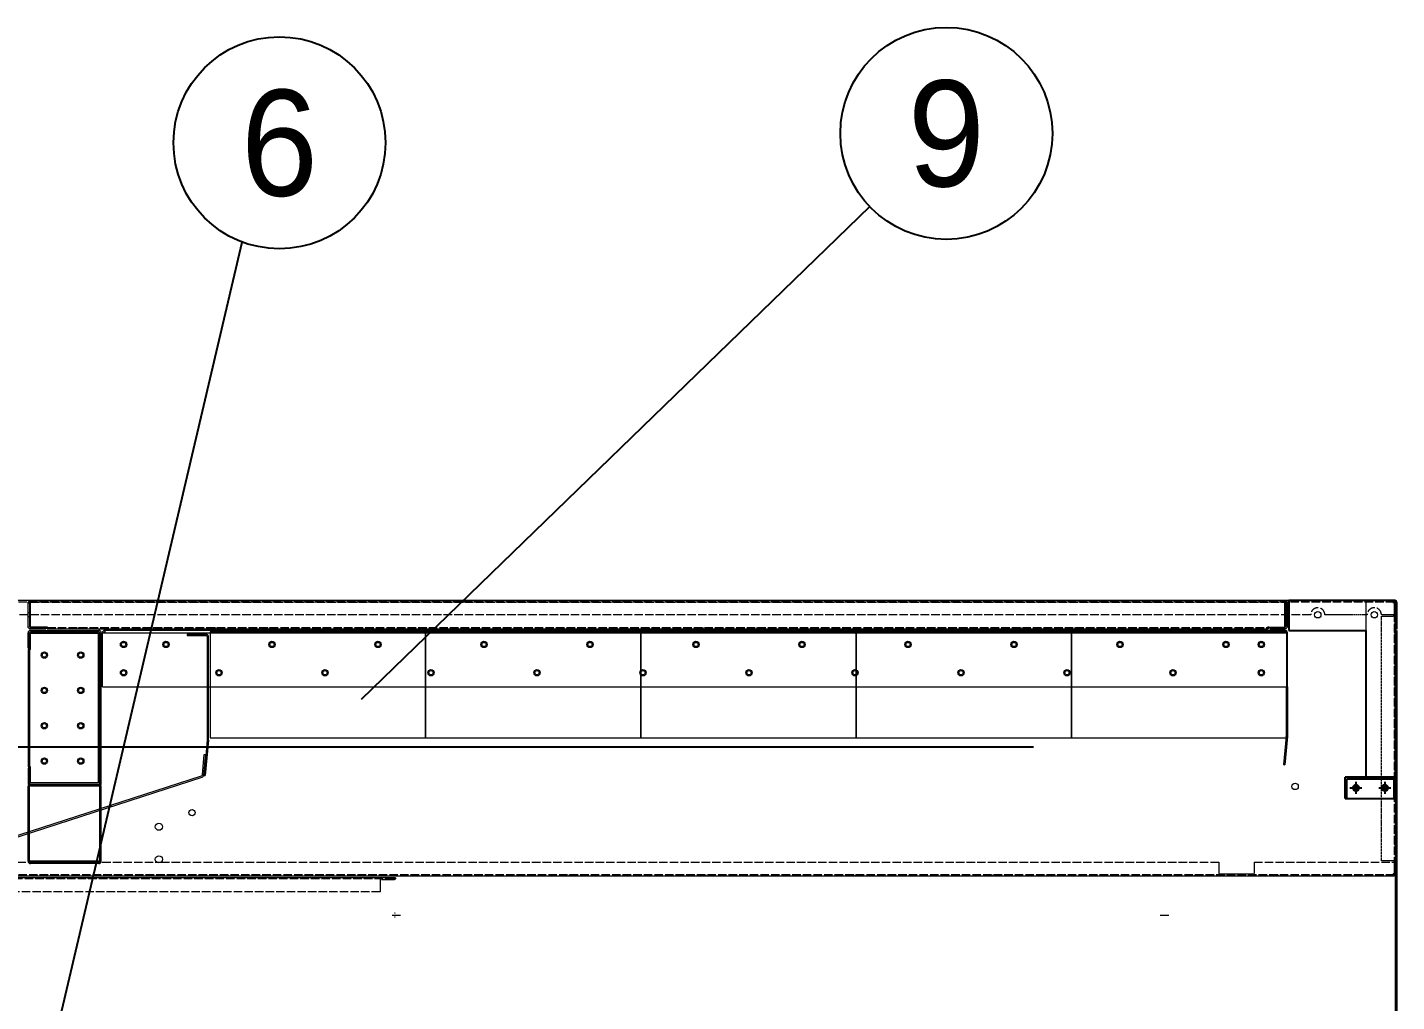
# Model space of a CAD drawing. Header units: millimetres. Extents: x 5532 to 37795, y 3716 to 26531.
# Drawn here: x 20441 to 22379, y 14711 to 16090 of the extents above; entities that cross this region are included whole.
import ezdxf
from ezdxf.enums import TextEntityAlignment as Align

# ---------------------------------------------------------------- set-up
doc = ezdxf.new("R2010")
doc.units = ezdxf.units.MM
doc.linetypes.add('CENTER', pattern=[2, 1.25, -0.25, 0.25, -0.25])
doc.linetypes.add('DASHED', pattern=[15, 12, -3])
for name, color, linetype in [('center', 1, 'CENTER'), ('냉각탑_dim', 1, 'Continuous'), ('냉각탑_text', 3, 'Continuous')]:
    doc.layers.add(name, color=color, linetype=linetype)
doc.styles.add('돋움', font='Dotum.ttf')

# ---------------------------------------------------------------- blocks, each defined once
blk = doc.blocks.new('A$C51234923')
at = {"color": 7, "lineweight": 15}
for p, q in [((3.5, 189), (3.5, 212)), ((3.5, 212), (99.5, 212)), ((99.5, 0), (99.5, 212)), ((0, 189), (0, 23)), ((3.5, 189), (0, 189)), ((2, 189), (2, 23)), ((0, 146), (2, 146)), ((0, 140), (2, 140)), ((0, 72), (2, 72)), ((0, 66), (2, 66)), ((3.5, 23), (0, 23)), ((3.5, 0), (3.5, 23)), ((99.5, 0), (3.5, 0))]:
    blk.add_line(p, q, dxfattribs=at)
for centre in [(23, 181), (74.5, 181), (23, 131), (74.5, 131), (23, 81), (74.5, 81), (23, 31), (74.5, 31)]:
    blk.add_circle(centre, 3, dxfattribs=at)
blk = doc.blocks.new('A$C30944BC8')
at = {"color": 7, "lineweight": 13, "ltscale": 0.159375}
for p, q in [((0, 110.2), (0, 186.7)), ((1677, 110.2), (1677, 186.7))]:
    blk.add_line(p, q, dxfattribs=at)
at = {"color": 7, "lineweight": 13, "ltscale": 0.007292}
for p, q in [((0, 186.7), (3.5, 186.7)), ((3.5, 190.2), (3.5, 186.7)), ((1673.5, 190.2), (1673.5, 186.7)), ((1673.5, 186.7), (1677, 186.7))]:
    blk.add_line(p, q, dxfattribs=at)
at = {"color": 7, "lineweight": 13}
for p, q in [((1673.5, 190.2), (3.5, 190.2)), ((3.5, 186.7), (1673.5, 186.7)), ((0, 110.2), (1677, 110.2))]:
    blk.add_line(p, q, dxfattribs=at)
at = {"color": 7, "lineweight": 13, "ltscale": 0.145697}
for p, q in [((1675, 110.2), (1675, 40.3)), ((1677, 110.2), (1677, 40.3))]:
    blk.add_line(p, q, dxfattribs=at)
at = {"color": 7, "lineweight": 13, "ltscale": 0.083658}
for p, q in [((1675, 40.2), (1671.5, 0.2)), ((1677, 40), (1673.5, 0))]:
    blk.add_line(p, q, dxfattribs=at)
at = {"color": 7, "lineweight": 13, "ltscale": 0.004167}
blk.add_line((1671.5, 0.2), (1673.5, 0), dxfattribs=at)
at = {"color": 7, "lineweight": 13}
for centre in [(30, 170.2), (90, 170.2), (240, 170.2), (390, 170.2), (540, 170.2), (690, 170.2), (840, 170.2), (990, 170.2), (1140, 170.2), (1290, 170.2), (1440, 170.2), (1590, 170.2), (1640, 170.2), (30, 130.2), (165, 130.2), (315, 130.2), (465, 130.2), (615, 130.2), (765, 130.2), (915, 130.2), (1065, 130.2), (1215, 130.2), (1365, 130.2), (1515, 130.2), (1640, 130.2)]:
    blk.add_circle(centre, 3, dxfattribs=at)
for centre, radius, start, end in [((3.5, 186.7), 3.5, 90, 180), ((3.5, 186.7), 1.5, 90, 180), ((1673.5, 186.7), 3.5, 0, 90), ((1673.5, 186.7), 1.5, 0, 90), ((1673.5, 40.3), 1.5, 355, 360), ((1673.5, 40.3), 3.5, 355, 360)]:
    blk.add_arc(centre, radius, start, end, dxfattribs=at)
blk = doc.blocks.new('A$C6A4A1024')
at = {"color": 7, "lineweight": 15}
for p, q in [((0, 195), (0, 216.5)), ((2, 195), (2, 216.5)), ((3.5, 220), (100, 220)), ((3.5, 218), (100, 218)), ((10.5, 220), (10.5, 218)), ((10.5, 220), (10.5, 218)), ((10.5, 220), (10.5, 218)), ((10.5, 220), (10.5, 218)), ((10.5, 220), (10.5, 218)), ((10.5, 220), (10.5, 218)), ((10.5, 220), (10.5, 218)), ((10.5, 220), (10.5, 218)), ((10.5, 220), (10.5, 218)), ((10.5, 220), (10.5, 218)), ((10.5, 220), (10.5, 218)), ((10.5, 220), (10.5, 218)), ((10.5, 220), (10.5, 218)), ((10.5, 220), (10.5, 218)), ((10.5, 220), (10.5, 218)), ((10.5, 220), (10.5, 218)), ((10.5, 220), (10.5, 218)), ((10.5, 220), (10.5, 218)), ((10.5, 220), (10.5, 218)), ((10.5, 220), (10.5, 218)), ((10.5, 220), (10.5, 218)), ((10.5, 220), (10.5, 218)), ((10.5, 220), (10.5, 218)), ((10.5, 220), (10.5, 218)), ((10.5, 220), (10.5, 218)), ((10.5, 220), (10.5, 218)), ((10.5, 220), (10.5, 218)), ((10.5, 220), (10.5, 218)), ((10.5, 220), (10.5, 218)), ((10.5, 220), (10.5, 218)), ((10.5, 220), (10.5, 218)), ((10.5, 220), (10.5, 218)), ((10.5, 220), (10.5, 218)), ((10.5, 220), (10.5, 218)), ((10.5, 220), (10.5, 218)), ((10.5, 220), (10.5, 218)), ((10.5, 220), (10.5, 218)), ((10.5, 220), (10.5, 218)), ((10.5, 220), (10.5, 218)), ((10.5, 220), (10.5, 218)), ((10.5, 220), (10.5, 218)), ((10.5, 220), (10.5, 218)), ((10.5, 220), (10.5, 218)), ((10.5, 220), (10.5, 218)), ((10.5, 220), (10.5, 218)), ((10.5, 220), (10.5, 218)), ((10.5, 220), (10.5, 218)), ((10.5, 220), (10.5, 218)), ((19.5, 220), (19.5, 218)), ((19.5, 220), (19.5, 218)), ((19.5, 220), (19.5, 218)), ((19.5, 220), (19.5, 218)), ((19.5, 220), (19.5, 218)), ((19.5, 220), (19.5, 218)), ((19.5, 220), (19.5, 218)), ((19.5, 220), (19.5, 218)), ((19.5, 220), (19.5, 218)), ((19.5, 220), (19.5, 218)), ((19.5, 220), (19.5, 218)), ((19.5, 220), (19.5, 218)), ((19.5, 220), (19.5, 218)), ((19.5, 220), (19.5, 218)), ((19.5, 220), (19.5, 218)), ((19.5, 220), (19.5, 218)), ((19.5, 220), (19.5, 218)), ((19.5, 220), (19.5, 218)), ((19.5, 220), (19.5, 218)), ((19.5, 220), (19.5, 218)), ((19.5, 220), (19.5, 218)), ((19.5, 220), (19.5, 218)), ((19.5, 220), (19.5, 218)), ((19.5, 220), (19.5, 218)), ((19.5, 220), (19.5, 218)), ((19.5, 220), (19.5, 218)), ((19.5, 220), (19.5, 218)), ((19.5, 220), (19.5, 218)), ((19.5, 220), (19.5, 218)), ((19.5, 220), (19.5, 218)), ((19.5, 220), (19.5, 218)), ((19.5, 220), (19.5, 218)), ((19.5, 220), (19.5, 218)), ((19.5, 220), (19.5, 218)), ((19.5, 220), (19.5, 218)), ((19.5, 220), (19.5, 218)), ((19.5, 220), (19.5, 218)), ((19.5, 220), (19.5, 218)), ((19.5, 220), (19.5, 218)), ((19.5, 220), (19.5, 218)), ((19.5, 220), (19.5, 218)), ((19.5, 220), (19.5, 218)), ((19.5, 220), (19.5, 218)), ((19.5, 220), (19.5, 218)), ((19.5, 220), (19.5, 218)), ((19.5, 220), (19.5, 218)), ((19.5, 220), (19.5, 218)), ((19.5, 220), (19.5, 218)), ((25, 220), (25, 218)), ((63, 220), (63, 218)), ((63, 220), (63, 218)), ((63, 220), (63, 218)), ((63, 220), (63, 218)), ((63, 220), (63, 218)), ((63, 220), (63, 218)), ((72, 220), (72, 218)), ((72, 220), (72, 218)), ((72, 220), (72, 218)), ((72, 220), (72, 218)), ((72, 220), (72, 218)), ((72, 220), (72, 218)), ((88.5, 220), (88.5, 218)), ((101.5, 3.5), (101.5, 216.5)), ((103.5, 3.5), (103.5, 216.5)), ((0, 211), (2, 211)), ((0, 211), (2, 211)), ((0, 211), (2, 211)), ((0, 211), (2, 211)), ((0, 211), (2, 211)), ((0, 211), (2, 211)), ((0, 211), (2, 211)), ((0, 211), (2, 211)), ((0, 211), (2, 211)), ((0, 211), (2, 211)), ((0, 211), (2, 211)), ((0, 211), (2, 211)), ((0, 210), (2, 210)), ((0, 210), (2, 210)), ((0, 210), (2, 210)), ((0, 210), (2, 210)), ((0, 210), (2, 210)), ((0, 210), (2, 210)), ((0, 210), (2, 210)), ((0, 210), (2, 210)), ((0, 210), (2, 210)), ((0, 210), (2, 210)), ((0, 210), (2, 210)), ((0, 210), (2, 210)), ((0, 210), (2, 210)), ((0, 210), (2, 210)), ((0, 210), (2, 210)), ((0, 210), (2, 210)), ((0, 210), (2, 210)), ((0, 210), (2, 210)), ((0, 210), (2, 210)), ((0, 210), (2, 210)), ((0, 210), (2, 210)), ((0, 210), (2, 210)), ((0, 210), (2, 210)), ((0, 210), (2, 210)), ((0, 210), (2, 210)), ((0, 210), (2, 210)), ((0, 210), (2, 210)), ((0, 210), (2, 210)), ((0, 210), (2, 210)), ((0, 210), (2, 210)), ((0, 210), (2, 210)), ((0, 204), (2, 204)), ((0, 204), (2, 204)), ((0, 204), (2, 204)), ((0, 204), (2, 204)), ((0, 204), (2, 204)), ((0, 204), (2, 204)), ((0, 204), (2, 204)), ((0, 204), (2, 204)), ((0, 204), (2, 204)), ((0, 204), (2, 204)), ((0, 204), (2, 204)), ((0, 204), (2, 204)), ((0, 204), (2, 204)), ((0, 204), (2, 204)), ((0, 204), (2, 204)), ((0, 204), (2, 204)), ((0, 204), (2, 204)), ((0, 204), (2, 204)), ((0, 204), (2, 204)), ((0, 204), (2, 204)), ((0, 204), (2, 204)), ((0, 204), (2, 204)), ((0, 204), (2, 204)), ((0, 204), (2, 204)), ((0, 204), (2, 204)), ((0, 204), (2, 204)), ((0, 204), (2, 204)), ((0, 204), (2, 204)), ((0, 204), (2, 204)), ((0, 204), (2, 204)), ((0, 204), (2, 204)), ((0, 203), (2, 203)), ((0, 203), (2, 203)), ((0, 203), (2, 203)), ((0, 203), (2, 203)), ((0, 203), (2, 203)), ((0, 203), (2, 203)), ((0, 203), (2, 203)), ((0, 203), (2, 203)), ((0, 203), (2, 203)), ((0, 203), (2, 203)), ((0, 203), (2, 203)), ((0, 203), (2, 203)), ((2, 195), (0, 195)), ((103.5, 203), (101.5, 203)), ((103.5, 203), (101.5, 203)), ((103.5, 203), (101.5, 203)), ((103.5, 203), (101.5, 203)), ((103.5, 203), (101.5, 203)), ((103.5, 203), (101.5, 203)), ((103.5, 203), (101.5, 203)), ((103.5, 203), (101.5, 203)), ((103.5, 203), (101.5, 203)), ((103.5, 203), (101.5, 203)), ((103.5, 203), (101.5, 203)), ((103.5, 203), (101.5, 203)), ((103.5, 203), (101.5, 203)), ((103.5, 203), (101.5, 203)), ((103.5, 203), (101.5, 203)), ((103.5, 203), (101.5, 203)), ((103.5, 203), (101.5, 203)), ((103.5, 203), (101.5, 203)), ((103.5, 203), (101.5, 203)), ((103.5, 203), (101.5, 203)), ((103.5, 203), (101.5, 203)), ((103.5, 203), (101.5, 203)), ((103.5, 203), (101.5, 203)), ((103.5, 203), (101.5, 203)), ((103.5, 197), (101.5, 197)), ((103.5, 197), (101.5, 197)), ((103.5, 197), (101.5, 197)), ((103.5, 197), (101.5, 197)), ((103.5, 197), (101.5, 197)), ((103.5, 197), (101.5, 197)), ((103.5, 197), (101.5, 197)), ((103.5, 197), (101.5, 197)), ((103.5, 197), (101.5, 197)), ((103.5, 197), (101.5, 197)), ((103.5, 197), (101.5, 197)), ((103.5, 197), (101.5, 197)), ((103.5, 197), (101.5, 197)), ((103.5, 197), (101.5, 197)), ((103.5, 197), (101.5, 197)), ((103.5, 197), (101.5, 197)), ((103.5, 197), (101.5, 197)), ((103.5, 197), (101.5, 197)), ((103.5, 197), (101.5, 197)), ((103.5, 197), (101.5, 197)), ((103.5, 197), (101.5, 197)), ((103.5, 197), (101.5, 197)), ((103.5, 197), (101.5, 197)), ((103.5, 197), (101.5, 197)), ((103.5, 163), (101.5, 163)), ((103.5, 163), (101.5, 163)), ((103.5, 163), (101.5, 163)), ((103.5, 163), (101.5, 163)), ((103.5, 163), (101.5, 163)), ((103.5, 163), (101.5, 163)), ((103.5, 163), (101.5, 163)), ((103.5, 163), (101.5, 163)), ((103.5, 163), (101.5, 163)), ((103.5, 163), (101.5, 163)), ((103.5, 163), (101.5, 163)), ((103.5, 163), (101.5, 163)), ((103.5, 163), (101.5, 163)), ((103.5, 163), (101.5, 163)), ((103.5, 163), (101.5, 163)), ((103.5, 163), (101.5, 163)), ((103.5, 163), (101.5, 163)), ((103.5, 163), (101.5, 163)), ((103.5, 163), (101.5, 163)), ((103.5, 163), (101.5, 163)), ((103.5, 163), (101.5, 163)), ((103.5, 163), (101.5, 163)), ((103.5, 163), (101.5, 163)), ((103.5, 163), (101.5, 163)), ((103.5, 163), (101.5, 163)), ((103.5, 163), (101.5, 163)), ((103.5, 163), (101.5, 163)), ((103.5, 157), (101.5, 157)), ((103.5, 157), (101.5, 157)), ((103.5, 157), (101.5, 157)), ((103.5, 157), (101.5, 157)), ((103.5, 157), (101.5, 157)), ((103.5, 157), (101.5, 157)), ((103.5, 157), (101.5, 157)), ((103.5, 157), (101.5, 157)), ((103.5, 157), (101.5, 157)), ((103.5, 157), (101.5, 157)), ((103.5, 157), (101.5, 157)), ((103.5, 157), (101.5, 157)), ((103.5, 157), (101.5, 157)), ((103.5, 157), (101.5, 157)), ((103.5, 157), (101.5, 157)), ((103.5, 157), (101.5, 157)), ((103.5, 157), (101.5, 157)), ((103.5, 157), (101.5, 157)), ((103.5, 157), (101.5, 157)), ((103.5, 157), (101.5, 157)), ((103.5, 157), (101.5, 157)), ((103.5, 157), (101.5, 157)), ((103.5, 157), (101.5, 157)), ((103.5, 157), (101.5, 157)), ((103.5, 157), (101.5, 157)), ((103.5, 157), (101.5, 157)), ((103.5, 157), (101.5, 157)), ((103.5, 141), (101.5, 141)), ((103.5, 141), (101.5, 141)), ((103.5, 141), (101.5, 141)), ((103.5, 141), (101.5, 141)), ((103.5, 141), (101.5, 141)), ((103.5, 141), (101.5, 141)), ((103.5, 141), (101.5, 141)), ((103.5, 141), (101.5, 141)), ((103.5, 135), (101.5, 135)), ((103.5, 135), (101.5, 135)), ((103.5, 135), (101.5, 135)), ((103.5, 135), (101.5, 135)), ((103.5, 135), (101.5, 135)), ((103.5, 135), (101.5, 135)), ((103.5, 135), (101.5, 135)), ((103.5, 135), (101.5, 135)), ((103.5, 130.1), (101.5, 130.1)), ((103.5, 130.1), (101.5, 130.1)), ((103.5, 124.1), (101.5, 124.1)), ((103.5, 124.1), (101.5, 124.1)), ((103.5, 95.1), (101.5, 95.1)), ((103.5, 95.1), (101.5, 95.1)), ((103.5, 89.1), (101.5, 89.1)), ((103.5, 89.1), (101.5, 89.1)), ((103.5, 60.1), (101.5, 60.1)), ((103.5, 60.1), (101.5, 60.1)), ((103.5, 54.1), (101.5, 54.1)), ((103.5, 54.1), (101.5, 54.1)), ((0, 25), (0, 3.5)), ((0, 25), (0, 3.5)), ((2, 25), (0, 25)), ((2, 25), (0, 25)), ((2, 25), (2, 3.5)), ((2, 25), (2, 3.5)), ((0, 17), (2, 17)), ((0, 17), (2, 17)), ((0, 17), (2, 17)), ((0, 17), (2, 17)), ((0, 17), (2, 17)), ((0, 17), (2, 17)), ((0, 17), (2, 17)), ((0, 17), (2, 17)), ((0, 17), (2, 17)), ((0, 17), (2, 17)), ((0, 17), (2, 17)), ((0, 17), (2, 17)), ((0, 16), (2, 16)), ((0, 16), (2, 16)), ((0, 16), (2, 16)), ((0, 16), (2, 16)), ((0, 16), (2, 16)), ((0, 16), (2, 16)), ((0, 16), (2, 16)), ((0, 16), (2, 16)), ((0, 16), (2, 16)), ((0, 16), (2, 16)), ((0, 16), (2, 16)), ((0, 16), (2, 16)), ((0, 16), (2, 16)), ((0, 16), (2, 16)), ((0, 16), (2, 16)), ((0, 16), (2, 16)), ((0, 16), (2, 16)), ((0, 16), (2, 16)), ((0, 16), (2, 16)), ((0, 16), (2, 16)), ((0, 16), (2, 16)), ((0, 16), (2, 16)), ((0, 16), (2, 16)), ((0, 16), (2, 16)), ((0, 16), (2, 16)), ((0, 16), (2, 16)), ((0, 10), (2, 10)), ((0, 10), (2, 10)), ((0, 10), (2, 10)), ((0, 10), (2, 10)), ((0, 10), (2, 10)), ((0, 10), (2, 10)), ((0, 10), (2, 10)), ((0, 10), (2, 10)), ((0, 10), (2, 10)), ((0, 10), (2, 10)), ((0, 10), (2, 10)), ((0, 10), (2, 10)), ((0, 10), (2, 10)), ((0, 10), (2, 10)), ((0, 10), (2, 10)), ((0, 10), (2, 10)), ((0, 10), (2, 10)), ((0, 10), (2, 10)), ((0, 10), (2, 10)), ((0, 10), (2, 10)), ((0, 10), (2, 10)), ((0, 10), (2, 10)), ((0, 10), (2, 10)), ((0, 10), (2, 10)), ((0, 10), (2, 10)), ((0, 10), (2, 10)), ((0, 9), (2, 9)), ((0, 9), (2, 9)), ((0, 9), (2, 9)), ((0, 9), (2, 9)), ((0, 9), (2, 9)), ((0, 9), (2, 9)), ((0, 9), (2, 9)), ((0, 9), (2, 9)), ((0, 9), (2, 9)), ((0, 9), (2, 9)), ((0, 9), (2, 9)), ((0, 9), (2, 9)), ((3.5, 2), (100, 2)), ((100, 2), (3.5, 2)), ((3.5, 0), (100, 0)), ((3.5, 0), (100, 0)), ((80.5, 0), (80.5, 2)), ((80.5, 0), (80.5, 2)), ((80.5, 0), (80.5, 2)), ((80.5, 0), (80.5, 2)), ((80.5, 0), (80.5, 2)), ((80.5, 0), (80.5, 2)), ((80.5, 0), (80.5, 2)), ((80.5, 0), (80.5, 2)), ((80.5, 0), (80.5, 2)), ((80.5, 0), (80.5, 2)), ((86.5, 0), (86.5, 2)), ((86.5, 0), (86.5, 2)), ((86.5, 0), (86.5, 2)), ((86.5, 0), (86.5, 2)), ((86.5, 0), (86.5, 2)), ((86.5, 0), (86.5, 2)), ((86.5, 0), (86.5, 2)), ((86.5, 0), (86.5, 2)), ((86.5, 0), (86.5, 2)), ((86.5, 0), (86.5, 2)), ((103.5, 3.5), (101.5, 3.5))]:
    blk.add_line(p, q, dxfattribs=at)
for centre, radius, start, end in [((3.5, 216.5), 3.5, 90, 180), ((3.5, 216.5), 1.5, 90, 180), ((100, 216.5), 3.5, 0, 90), ((100, 216.5), 1.5, 0, 90), ((3.5, 3.5), 3.5, 180, 270), ((3.5, 3.5), 1.5, 180, 270), ((100, 3.5), 3.5, 270, 0), ((100, 3.5), 1.5, 270, 0)]:
    blk.add_arc(centre, radius, start, end, dxfattribs=at)
blk = doc.blocks.new('A$C7AFD6E2C')
at = {"color": 7, "lineweight": 13}
for p, q in [((1778.5, 40), (3.5, 40)), ((1755, 0), (27, 0))]:
    blk.add_line(p, q, dxfattribs=at)
at = {"color": 7, "lineweight": 13, "ltscale": 0.007292}
for p, q in [((3.5, 36.5), (3.5, 40)), ((1778.5, 36.5), (1778.5, 40)), ((27, 3.5), (27, 0))]:
    blk.add_line(p, q, dxfattribs=at)
at = {"color": 7, "lineweight": 13, "ltscale": 0.004167}
for p, q in [((2, 36.5), (0, 36.5)), ((1780, 36.5), (1782, 36.5)), ((25, 2), (25, 0)), ((1757, 2), (1757, 0))]:
    blk.add_line(p, q, dxfattribs=at)
at = {"color": 7, "lineweight": 13, "ltscale": 0.06875}
for p, q in [((0, 3.5), (0, 36.5)), ((2, 36.5), (2, 3.5)), ((1780, 36.5), (1780, 3.5)), ((1782, 3.5), (1782, 36.5))]:
    blk.add_line(p, q, dxfattribs=at)
at = {"color": 7, "linetype": 'DASHED', "lineweight": 13}
for p, q in [((1778.5, 38), (3.5, 38)), ((1755, 2), (27, 2))]:
    blk.add_line(p, q, dxfattribs=at)
at = {"color": 7, "lineweight": 13, "ltscale": 0.070833}
for p, q in [((3.5, 2.5), (3.5, 36.5)), ((1778.5, 2.5), (1778.5, 36.5))]:
    blk.add_line(p, q, dxfattribs=at)
at = {"color": 7, "linetype": 'DASHED', "lineweight": 13, "ltscale": 0.004167}
for p, q in [((1780, 23), (1782, 23)), ((1780, 23), (1782, 23)), ((1780, 23), (1782, 23)), ((1780, 23), (1782, 23)), ((1780, 23), (1782, 23)), ((1780, 23), (1782, 23)), ((1780, 23), (1782, 23)), ((1780, 23), (1782, 23)), ((12, 2), (12, 0)), ((12, 2), (12, 0)), ((12, 2), (12, 0)), ((12, 2), (12, 0)), ((12, 2), (12, 0)), ((12, 2), (12, 0)), ((12, 2), (12, 0)), ((12, 2), (12, 0)), ((12, 2), (12, 0)), ((12, 2), (12, 0)), ((12, 2), (12, 0)), ((12, 2), (12, 0)), ((12, 2), (12, 0)), ((12, 2), (12, 0)), ((12, 2), (12, 0)), ((12, 2), (12, 0)), ((18, 2), (18, 0)), ((18, 2), (18, 0)), ((18, 2), (18, 0)), ((18, 2), (18, 0)), ((18, 2), (18, 0)), ((18, 2), (18, 0)), ((18, 2), (18, 0)), ((18, 2), (18, 0)), ((18, 2), (18, 0)), ((18, 2), (18, 0)), ((18, 2), (18, 0)), ((18, 2), (18, 0)), ((18, 2), (18, 0)), ((18, 2), (18, 0)), ((18, 2), (18, 0)), ((18, 2), (18, 0)), ((67, 2), (67, 0)), ((67, 2), (67, 0)), ((73, 2), (73, 0)), ((73, 2), (73, 0)), ((143, 2), (143, 0)), ((143, 2), (143, 0)), ((149, 2), (149, 0)), ((149, 2), (149, 0)), ((219, 2), (219, 0)), ((219, 2), (219, 0)), ((225, 2), (225, 0)), ((225, 2), (225, 0)), ((295, 2), (295, 0)), ((295, 2), (295, 0)), ((301, 2), (301, 0)), ((301, 2), (301, 0)), ((371, 2), (371, 0)), ((371, 2), (371, 0)), ((377, 2), (377, 0)), ((377, 2), (377, 0)), ((447, 2), (447, 0)), ((447, 2), (447, 0)), ((453, 2), (453, 0)), ((453, 2), (453, 0)), ((523, 2), (523, 0)), ((523, 2), (523, 0)), ((529, 2), (529, 0)), ((529, 2), (529, 0)), ((599, 2), (599, 0)), ((599, 2), (599, 0)), ((605, 2), (605, 0)), ((605, 2), (605, 0)), ((675, 2), (675, 0)), ((675, 2), (675, 0)), ((681, 2), (681, 0)), ((681, 2), (681, 0)), ((751, 2), (751, 0)), ((751, 2), (751, 0)), ((757, 2), (757, 0)), ((757, 2), (757, 0)), ((827, 2), (827, 0)), ((827, 2), (827, 0)), ((833, 2), (833, 0)), ((833, 2), (833, 0)), ((903, 2), (903, 0)), ((903, 2), (903, 0)), ((909, 2), (909, 0)), ((909, 2), (909, 0)), ((979, 2), (979, 0)), ((979, 2), (979, 0)), ((985, 2), (985, 0)), ((985, 2), (985, 0)), ((1055, 2), (1055, 0)), ((1055, 2), (1055, 0)), ((1061, 2), (1061, 0)), ((1061, 2), (1061, 0)), ((1131, 2), (1131, 0)), ((1131, 2), (1131, 0)), ((1137, 2), (1137, 0)), ((1137, 2), (1137, 0)), ((1207, 2), (1207, 0)), ((1207, 2), (1207, 0)), ((1213, 2), (1213, 0)), ((1213, 2), (1213, 0)), ((1283, 2), (1283, 0)), ((1283, 2), (1283, 0)), ((1289, 2), (1289, 0)), ((1289, 2), (1289, 0)), ((1359, 2), (1359, 0)), ((1359, 2), (1359, 0)), ((1365, 2), (1365, 0)), ((1365, 2), (1365, 0)), ((1435, 2), (1435, 0)), ((1435, 2), (1435, 0)), ((1441, 2), (1441, 0)), ((1441, 2), (1441, 0)), ((1511, 2), (1511, 0)), ((1511, 2), (1511, 0)), ((1517, 2), (1517, 0)), ((1517, 2), (1517, 0)), ((1587, 2), (1587, 0)), ((1587, 2), (1587, 0)), ((1593, 2), (1593, 0)), ((1593, 2), (1593, 0)), ((1642, 2), (1642, 0)), ((1642, 2), (1642, 0)), ((1648, 2), (1648, 0)), ((1648, 2), (1648, 0)), ((1711.5, 2), (1711.5, 0)), ((1711.5, 2), (1711.5, 0)), ((1717.5, 2), (1717.5, 0)), ((1717.5, 2), (1717.5, 0)), ((1764, 2), (1764, 0)), ((1764, 2), (1764, 0)), ((1764, 2), (1764, 0)), ((1764, 2), (1764, 0)), ((1764, 2), (1764, 0)), ((1764, 2), (1764, 0)), ((1764, 2), (1764, 0)), ((1764, 2), (1764, 0)), ((1764, 2), (1764, 0)), ((1764, 2), (1764, 0)), ((1764, 2), (1764, 0)), ((1764, 2), (1764, 0)), ((1764, 2), (1764, 0)), ((1764, 2), (1764, 0)), ((1764, 2), (1764, 0)), ((1764, 2), (1764, 0)), ((1770, 2), (1770, 0)), ((1770, 2), (1770, 0)), ((1770, 2), (1770, 0)), ((1770, 2), (1770, 0)), ((1770, 2), (1770, 0)), ((1770, 2), (1770, 0)), ((1770, 2), (1770, 0)), ((1770, 2), (1770, 0)), ((1770, 2), (1770, 0)), ((1770, 2), (1770, 0)), ((1770, 2), (1770, 0)), ((1770, 2), (1770, 0)), ((1770, 2), (1770, 0)), ((1770, 2), (1770, 0)), ((1770, 2), (1770, 0)), ((1770, 2), (1770, 0)), ((1780, 17), (1782, 17)), ((1780, 17), (1782, 17)), ((1780, 17), (1782, 17)), ((1780, 17), (1782, 17)), ((1780, 17), (1782, 17)), ((1780, 17), (1782, 17)), ((1780, 17), (1782, 17)), ((1780, 17), (1782, 17))]:
    blk.add_line(p, q, dxfattribs=at)
at = {"color": 7, "lineweight": 13, "ltscale": 0.048958}
for p, q in [((27, 2.5), (3.5, 2.5)), ((1755, 2.5), (1778.5, 2.5))]:
    blk.add_line(p, q, dxfattribs=at)
at = {"color": 7, "lineweight": 13, "ltscale": 0.044792}
for p, q in [((25, 2), (3.5, 2)), ((1778.5, 2), (1757, 2)), ((25, 0), (3.5, 0)), ((1778.5, 0), (1757, 0))]:
    blk.add_line(p, q, dxfattribs=at)
at = {"color": 7, "lineweight": 13, "ltscale": 0.002083}
for p, q in [((27, 2.5), (27, 3.5)), ((1755, 2.5), (1755, 3.5))]:
    blk.add_line(p, q, dxfattribs=at)
at = {"color": 7, "linetype": 'DASHED', "lineweight": 13, "ltscale": 0.002083}
blk.add_line((1755, 3.5), (1755, 2.5), dxfattribs=at)
at = {"color": 7, "lineweight": 13, "ltscale": 0.005208}
blk.add_line((1755, 2.5), (1755, 0), dxfattribs=at)
at = {"color": 7, "lineweight": 13}
for centre, radius, start, end in [((3.5, 36.5), 3.5, 90, 180), ((1778.5, 36.5), 3.5, 0, 90), ((3.5, 36.5), 1.5, 90, 180), ((1778.5, 36.5), 1.5, 360, 90), ((3.5, 3.5), 3.5, 180, 270), ((3.5, 3.5), 1.5, 180, 270), ((1778.5, 3.5), 3.5, 270, 360), ((1778.5, 3.5), 1.5, 270, 0)]:
    blk.add_arc(centre, radius, start, end, dxfattribs=at)
blk = doc.blocks.new('A$C244D7E91')
at = {"color": 7, "lineweight": 15}
for p, q in [((0, 3.5), (0, 110)), ((3.5, 110), (0, 110)), ((2, 3.5), (2, 110)), ((3.5, 110), (100, 110)), ((103.5, 110), (100, 110)), ((101.5, 3.5), (101.5, 110)), ((103.5, 100.5), (101.5, 100.5)), ((103.5, 100.5), (101.5, 100.5)), ((103.5, 3.5), (103.5, 110)), ((103.5, 94.5), (101.5, 94.5)), ((103.5, 94.5), (101.5, 94.5)), ((103.5, 40.5), (101.5, 40.5)), ((103.5, 40.5), (101.5, 40.5)), ((103.5, 34.5), (101.5, 34.5)), ((103.5, 34.5), (101.5, 34.5)), ((101.5, 20), (103.5, 20)), ((3.5, 3.5), (0, 3.5)), ((100, 3.5), (3.5, 3.5)), ((100, 2), (3.5, 2)), ((100, 0), (3.5, 0)), ((20.5, 0), (20.5, 2)), ((20.5, 0), (20.5, 2)), ((26.5, 0), (26.5, 2)), ((26.5, 0), (26.5, 2)), ((42, 0), (42, 2)), ((60, 0), (60, 2)), ((75.5, 0), (75.5, 2)), ((75.5, 0), (75.5, 2)), ((81.5, 0), (81.5, 2)), ((81.5, 0), (81.5, 2)), ((103.5, 3.5), (100, 3.5)), ((100, 2), (100, 0)), ((103.5, 16), (101.5, 16)), ((103.5, 16), (101.5, 16)), ((103.5, 16), (101.5, 16)), ((103.5, 16), (101.5, 16)), ((103.5, 16), (101.5, 16)), ((103.5, 10), (101.5, 10)), ((103.5, 10), (101.5, 10)), ((103.5, 10), (101.5, 10)), ((103.5, 10), (101.5, 10)), ((103.5, 10), (101.5, 10))]:
    blk.add_line(p, q, dxfattribs=at)
for centre, radius, start, end in [((3.5, 3.5), 3.5, 180, 270), ((3.5, 3.5), 1.5, 180, 270), ((100, 3.5), 3.5, 270, 0), ((100, 3.5), 1.5, 270, 0)]:
    blk.add_arc(centre, radius, start, end, dxfattribs=at)
blk = doc.blocks.new('A$C7EF54F26')
at = {"color": 7, "lineweight": 15}
for p, q in [((431.7, 245.9), (433.7, 245.9)), ((431.7, 216.9), (431.7, 245.9)), ((431.7, 235.4), (433.7, 235.4)), ((431.7, 235.4), (433.7, 235.4)), ((431.7, 235.4), (433.7, 235.4)), ((431.7, 235.4), (433.7, 235.4)), ((431.7, 235.4), (433.7, 235.4)), ((431.7, 235.4), (433.7, 235.4)), ((431.7, 235.4), (433.7, 235.4)), ((431.7, 235.4), (433.7, 235.4)), ((431.7, 235.4), (433.7, 235.4)), ((431.7, 235.4), (433.7, 235.4)), ((431.7, 235.4), (433.7, 235.4)), ((433.7, 216.9), (433.7, 245.9)), ((2.1, 30.9), (430.8, 215.5)), ((2.9, 29.1), (431.5, 213.7)), ((431.7, 226.4), (433.7, 226.4)), ((431.7, 226.4), (433.7, 226.4)), ((431.7, 226.4), (433.7, 226.4)), ((431.7, 226.4), (433.7, 226.4)), ((431.7, 226.4), (433.7, 226.4)), ((431.7, 226.4), (433.7, 226.4)), ((431.7, 226.4), (433.7, 226.4)), ((431.7, 226.4), (433.7, 226.4)), ((431.7, 226.4), (433.7, 226.4)), ((431.7, 226.4), (433.7, 226.4)), ((431.7, 226.4), (433.7, 226.4)), ((306.6, 162), (307.3, 160.2)), ((176.9, 106.2), (177.7, 104.4)), ((0, 27.7), (0.1, 0)), ((2, 19.5), (0, 19.5)), ((2, 19.5), (0, 19.5)), ((2, 19.5), (0, 19.5)), ((2, 19.5), (0, 19.5)), ((2, 19.5), (0, 19.5)), ((2, 19.5), (0, 19.5)), ((2, 19.5), (0, 19.5)), ((2, 19.5), (0, 19.5)), ((2, 19.5), (0, 19.5)), ((2, 19.5), (0, 19.5)), ((2, 19.5), (0, 19.5)), ((2, 27.7), (2.1, 0)), ((2.1, 10.5), (0.1, 10.5)), ((2.1, 10.5), (0.1, 10.5)), ((2.1, 10.5), (0.1, 10.5)), ((2.1, 10.5), (0.1, 10.5)), ((2.1, 10.5), (0.1, 10.5)), ((2.1, 10.5), (0.1, 10.5)), ((2.1, 10.5), (0.1, 10.5)), ((2.1, 10.5), (0.1, 10.5)), ((2.1, 10.5), (0.1, 10.5)), ((2.1, 10.5), (0.1, 10.5)), ((2.1, 10.5), (0.1, 10.5)), ((0.1, 0), (2.1, 0))]:
    blk.add_line(p, q, dxfattribs=at)
for centre, radius, start, end in [((430.2, 216.9), 1.5, 293.3, 0), ((430.2, 216.9), 3.5, 293.3, 0), ((3.5, 27.7), 3.5, 113.3, 180.3), ((3.5, 27.7), 1.5, 113.3, 180.3)]:
    blk.add_arc(centre, radius, start, end, dxfattribs=at)
blk = doc.blocks.new('A$C21967578')
at = {"color": 7, "lineweight": 15}
for p, q in [((0, 199.8), (26.9, 199.8)), ((0, 199.8), (0, 198.2)), ((0, 198.2), (26.9, 198.2)), ((10.5, 198.2), (10.5, 199.8)), ((10.5, 198.2), (10.5, 199.8)), ((10.5, 198.2), (10.5, 199.8)), ((10.5, 198.2), (10.5, 199.8)), ((10.5, 198.2), (10.5, 199.8)), ((10.5, 198.2), (10.5, 199.8)), ((10.5, 198.2), (10.5, 199.8)), ((10.5, 198.2), (10.5, 199.8)), ((10.5, 198.2), (10.5, 199.8)), ((10.5, 198.2), (10.5, 199.8)), ((10.5, 198.2), (10.5, 199.8)), ((10.5, 198.2), (10.5, 199.8)), ((10.5, 198.2), (10.5, 199.8)), ((10.5, 198.2), (10.5, 199.8)), ((10.5, 198.2), (10.5, 199.8)), ((19.5, 198.2), (19.5, 199.8)), ((19.5, 198.2), (19.5, 199.8)), ((19.5, 198.2), (19.5, 199.8)), ((19.5, 198.2), (19.5, 199.8)), ((19.5, 198.2), (19.5, 199.8)), ((19.5, 198.2), (19.5, 199.8)), ((19.5, 198.2), (19.5, 199.8)), ((19.5, 198.2), (19.5, 199.8)), ((19.5, 198.2), (19.5, 199.8)), ((19.5, 198.2), (19.5, 199.8)), ((19.5, 198.2), (19.5, 199.8)), ((19.5, 198.2), (19.5, 199.8)), ((19.5, 198.2), (19.5, 199.8)), ((19.5, 198.2), (19.5, 199.8)), ((19.5, 198.2), (19.5, 199.8)), ((28.4, 196.7), (28.4, 49.9)), ((30, 49.8), (30, 196.7)), ((30, 114.8), (28.4, 114.8)), ((28.4, 49.9), (24, 0.1)), ((30, 49.8), (25.6, 0)), ((24, 0.1), (25.6, 0)), ((25.1, 12.1), (26.7, 12)), ((25.1, 12.1), (26.7, 12)), ((25.1, 12.1), (26.7, 12)), ((25.1, 12.1), (26.7, 12)), ((25.1, 12.1), (26.7, 12)), ((25.1, 12.1), (26.7, 12)), ((25.1, 12.1), (26.7, 12)), ((25.1, 12.1), (26.7, 12)), ((25.1, 12.1), (26.7, 12)), ((25.1, 12.1), (26.7, 12)), ((25.1, 12.1), (26.7, 12)), ((25.6, 18.1), (27.2, 17.9)), ((25.6, 18.1), (27.2, 17.9)), ((25.6, 18.1), (27.2, 17.9)), ((25.6, 18.1), (27.2, 17.9)), ((25.6, 18.1), (27.2, 17.9)), ((25.6, 18.1), (27.2, 17.9)), ((25.6, 18.1), (27.2, 17.9)), ((25.6, 18.1), (27.2, 17.9)), ((25.6, 18.1), (27.2, 17.9)), ((25.6, 18.1), (27.2, 17.9)), ((25.6, 18.1), (27.2, 17.9))]:
    blk.add_line(p, q, dxfattribs=at)
for radius, start in [(3.1, 360), (1.5, 0)]:
    blk.add_arc((26.9, 196.7), radius, start, 90, dxfattribs=at)
blk = doc.blocks.new('A$C60135176')
at = {"color": 1}
for p, q in [((151, 250), (0, 250)), ((0, 250), (0, 208)), ((151, 0), (151, 250)), ((0, 208), (109, 208)), ((109, 208), (109, 0)), ((109, 0), (151, 0))]:
    blk.add_line(p, q, dxfattribs=at)
blk = doc.blocks.new('A$C506531F9')
for p, q in [((71, 30), (0, 30)), ((0, 0), (0, 30)), ((71, 0), (71, 30)), ((0, 0), (71, 0))]:
    blk.add_line(p, q)
at = {"color": 7}
for p, q in [((2, 28), (69, 28)), ((2, 0), (2, 28)), ((69, 0), (69, 28)), ((0, 0), (71, 0))]:
    blk.add_line(p, q, dxfattribs=at)
for centre, radius in [((15, 15), 4.5), ((15, 15), 4.5), ((56, 15), 4.5), ((56, 15), 4.5), ((15, 15), 3), ((56, 15), 3)]:
    blk.add_circle(centre, radius)
at = {"layer": 'center'}
for p, q in [((15, 23.5), (15, 6.5)), ((56, 23.5), (56, 6.5)), ((6.5, 15), (23.5, 15)), ((47.5, 15), (64.5, 15))]:
    blk.add_line(p, q, dxfattribs=at)
blk = doc.blocks.new('1')
at = {"color": 7, "lineweight": 13}
for p, q in [((22375.5, 15278.4), (19878.9, 15278.4)), ((22335.2, 15275.5), (22335.2, 15028.4)), ((22377.2, 15275.5), (22377.2, 14891.3)), ((22375.5, 15028.4), (22335.2, 15028.4)), ((22375.5, 14888.4), (19878.9, 14888.4)), ((20959.4, 14886.4), (19880, 14886.4))]:
    blk.add_line(p, q, dxfattribs=at)
at = {"color": 7, "linetype": 'DASHED', "lineweight": 13}
for p, q in [((22375.5, 15276.4), (19878.9, 15276.4)), ((22375.2, 15275.5), (22375.2, 14891.3)), ((22257.2, 15258.4), (20429.2, 15258.4)), ((20127.2, 14908.4), (20624.2, 14908.4)), ((20630.2, 14908.4), (22127.2, 14908.4)), ((22177.2, 14908.4), (22375.5, 14908.4)), ((22375.5, 14890.4), (19878.9, 14890.4)), ((20959.4, 14884.8), (19880, 14884.8)), ((20940.2, 14866.4), (20222.2, 14866.4))]:
    blk.add_line(p, q, dxfattribs=at)
at = {"color": 7, "linetype": 'DASHED', "lineweight": 13, "ltscale": 0.00625}
for p, q in [((22318.2, 15276.4), (22318.2, 15278.4)), ((22336.2, 15276.4), (22336.2, 15278.4)), ((22377.2, 15275.5), (22375.2, 15275.5)), ((22377.2, 15256.4), (22375.2, 15256.4)), ((22377.2, 15232.9), (22375.2, 15232.9)), ((22377.2, 15223.9), (22375.2, 15223.9)), ((22377.2, 15132.9), (22375.2, 15132.9)), ((22377.2, 15123.9), (22375.2, 15123.9)), ((22377.2, 15032.9), (22375.2, 15032.9)), ((22377.2, 15023.9), (22375.2, 15023.9)), ((22377.2, 14932.9), (22375.2, 14932.9)), ((22377.2, 14923.9), (22375.2, 14923.9)), ((22377.2, 14910.4), (22375.2, 14910.4)), ((20519.2, 14890.4), (20519.2, 14888.4)), ((20525.2, 14890.4), (20525.2, 14888.4)), ((20719.2, 14890.4), (20719.2, 14888.4)), ((20725.2, 14890.4), (20725.2, 14888.4)), ((20919.2, 14890.4), (20919.2, 14888.4)), ((20925.2, 14890.4), (20925.2, 14888.4)), ((21001.2, 14890.4), (21001.2, 14888.4)), ((21007.2, 14890.4), (21007.2, 14888.4)), ((21201.2, 14890.4), (21201.2, 14888.4)), ((21207.2, 14890.4), (21207.2, 14888.4)), ((21401.2, 14890.4), (21401.2, 14888.4)), ((21407.2, 14890.4), (21407.2, 14888.4)), ((21606.2, 14890.4), (21606.2, 14888.4)), ((21612.2, 14890.4), (21612.2, 14888.4)), ((21806.2, 14890.4), (21806.2, 14888.4)), ((21812.2, 14890.4), (21812.2, 14888.4)), ((22006.2, 14890.4), (22006.2, 14888.4)), ((22012.2, 14890.4), (22012.2, 14888.4)), ((22086.2, 14890.4), (22086.2, 14888.4)), ((22092.2, 14890.4), (22092.2, 14888.4)), ((22211.2, 14890.4), (22211.2, 14888.4)), ((22217.2, 14890.4), (22217.2, 14888.4)), ((22336.2, 14890.4), (22336.2, 14888.4)), ((22342.2, 14890.4), (22342.2, 14888.4)), ((22377.2, 14891.3), (22375.2, 14891.3))]:
    blk.add_line(p, q, dxfattribs=at)
at = {"color": 7, "linetype": 'DASHED', "lineweight": 13, "ltscale": 0.002219}
for p, q in [((22375.5, 15276.4), (22374.8, 15276.4)), ((22375.5, 14890.4), (22374.8, 14890.4))]:
    blk.add_line(p, q, dxfattribs=at)
at = {"color": 7, "linetype": 'DASHED', "lineweight": 13, "ltscale": 0.002812}
for p, q in [((22375.2, 15275.5), (22375.2, 15276.4)), ((22375.2, 14891.3), (22375.2, 14890.4))]:
    blk.add_line(p, q, dxfattribs=at)
at = {"color": 7, "lineweight": 13, "ltscale": 0.004222}
for p, q in [((22375.5, 15277), (22375.5, 15278.4)), ((22375.5, 14889.7), (22375.5, 14888.4))]:
    blk.add_line(p, q, dxfattribs=at)
at = {"color": 7, "lineweight": 13, "ltscale": 0.003766}
for p, q in [((22375.5, 15277), (22375.5, 15275.8)), ((22375.5, 14889.7), (22375.5, 14891))]:
    blk.add_line(p, q, dxfattribs=at)
at = {"color": 7, "lineweight": 13, "ltscale": 0.002201}
for p, q in [((22376.2, 15276.4), (22375.5, 15276.4)), ((22376.2, 14890.4), (22375.5, 14890.4))]:
    blk.add_line(p, q, dxfattribs=at)
at = {"color": 7, "linetype": 'DASHED', "lineweight": 13, "ltscale": 0.003094}
for p, q in [((22375.5, 15275), (22375.5, 15276)), ((22375.5, 14891.8), (22375.5, 14890.8))]:
    blk.add_line(p, q, dxfattribs=at)
at = {"color": 7, "linetype": 'DASHED', "lineweight": 13, "ltscale": 0.051875}
for p, q in [((22375.5, 15275), (22375.5, 15258.4)), ((22357.2, 15256.4), (22373.8, 15256.4)), ((22127.2, 14908.4), (22127.2, 14891.8)), ((22177.2, 14908.4), (22177.2, 14891.8)), ((22373.8, 14910.4), (22357.2, 14910.4)), ((22375.5, 14908.4), (22375.5, 14891.8))]:
    blk.add_line(p, q, dxfattribs=at)
at = {"color": 7, "lineweight": 13, "ltscale": 0.003112}
for p, q in [((22376.2, 15276.4), (22377.2, 15276.4)), ((22376.2, 14890.4), (22377.2, 14890.4))]:
    blk.add_line(p, q, dxfattribs=at)
for p, q in [((22377.2, 15278.4), (22377.2, 11678.4)), ((22378.8, 15276.8), (22378.8, 15238)), ((22378.8, 15236.4), (22378.8, 11680)), ((20238.2, 15071.4), (21864.8, 15071.4))]:
    blk.add_line(p, q)
at = {"lineweight": 5}
for p, q in [((22377.2, 15278.4), (22378.8, 15278.4)), ((22378.8, 15276.8), (22378.8, 15278.4)), ((20452.7, 15235.4), (20461.7, 15235.4))]:
    blk.add_line(p, q, dxfattribs=at)
at = {"color": 7, "lineweight": 13, "ltscale": 0.002813}
for p, q in [((22377.2, 15275.5), (22377.2, 15276.4)), ((22377.2, 14891.3), (22377.2, 14890.4))]:
    blk.add_line(p, q, dxfattribs=at)
at = {"color": 7, "linetype": 'DASHED', "lineweight": 13, "ltscale": 0.1875}
blk.add_line((22337.2, 15258.4), (22277.2, 15258.4), dxfattribs=at)
at = {"color": 7, "linetype": 'DASHED', "lineweight": 13, "ltscale": 0.057188}
blk.add_line((22375.5, 15258.4), (22357.2, 15258.4), dxfattribs=at)
at = {"color": 7, "linetype": 'DASHED', "lineweight": 13, "ltscale": 0.298983}
blk.add_line((22357.2, 14910.4), (22357.2, 15256.4), dxfattribs=at)
at = {"color": 7, "linetype": 'DASHED', "lineweight": 13, "ltscale": 0.004375}
for p, q in [((22375.2, 15256.4), (22373.8, 15256.4)), ((22375.2, 14910.4), (22373.8, 14910.4))]:
    blk.add_line(p, q, dxfattribs=at)
at = {"color": 7, "lineweight": 13, "ltscale": 0.01875}
blk.add_line((20624.2, 14908.4), (20630.2, 14908.4), dxfattribs=at)
at = {"color": 7, "linetype": 'DASHED', "lineweight": 13, "ltscale": 0.005}
for p, q in [((20517.7, 14884.8), (20517.7, 14886.4)), ((20526.7, 14884.8), (20526.7, 14886.4)), ((20717.7, 14884.8), (20717.7, 14886.4)), ((20726.7, 14884.8), (20726.7, 14886.4)), ((20917.7, 14884.8), (20917.7, 14886.4)), ((20926.7, 14884.8), (20926.7, 14886.4)), ((20940.2, 14886.4), (20940.2, 14884.8)), ((20962.2, 14836.4), (20960.6, 14836.4)), ((20962.2, 14830.4), (20960.6, 14830.4))]:
    blk.add_line(p, q, dxfattribs=at)
at = {"color": 7, "linetype": 'DASHED', "lineweight": 13, "ltscale": 0.00375}
blk.add_line((20940.2, 14884.8), (20940.2, 14883.6), dxfattribs=at)
at = {"color": 7, "linetype": 'DASHED', "lineweight": 13, "ltscale": 0.05375}
for p, q in [((20940.2, 14883.6), (20940.2, 14866.4)), ((20942.2, 14883.9), (20959.4, 14883.9))]:
    blk.add_line(p, q, dxfattribs=at)
at = {"color": 7, "lineweight": 13, "ltscale": 0.00875}
for p, q in [((20959.4, 14883.6), (20959.4, 14886.4)), ((20962.2, 14883.6), (20959.4, 14883.6))]:
    blk.add_line(p, q, dxfattribs=at)
at = {"color": 7, "lineweight": 13, "ltscale": 0.009063}
for p, q in [((20962.2, 14886.4), (20959.4, 14886.4)), ((20962.2, 14884.8), (20959.4, 14884.8))]:
    blk.add_line(p, q, dxfattribs=at)
at = {"color": 7, "lineweight": 13, "ltscale": 0.005}
for p, q in [((20959.4, 14886.4), (20959.4, 14884.8)), ((20962.2, 14883.9), (20960.6, 14883.9)), ((20962.2, 14886.4), (20962.2, 14884.8))]:
    blk.add_line(p, q, dxfattribs=at)
at = {"color": 7, "lineweight": 13, "ltscale": 0.00375}
blk.add_line((20959.4, 14883.9), (20960.6, 14883.9), dxfattribs=at)
at = {"color": 7, "lineweight": 13, "ltscale": 0.0009375}
for p, q in [((20960.6, 14883.9), (20960.6, 14883.6)), ((20962.2, 14883.9), (20962.2, 14883.6))]:
    blk.add_line(p, q, dxfattribs=at)
at = {"color": 7, "linetype": 'DASHED', "lineweight": 13, "ltscale": 0.15625}
blk.add_line((22127.2, 14891.8), (22177.2, 14891.8), dxfattribs=at)
at = {"color": 1, "lineweight": 5}
for p, q in [((20957.4, 14833.4), (20969.4, 14833.4)), ((22044.4, 14833.4), (22056.4, 14833.4))]:
    blk.add_line(p, q, dxfattribs=at)
at = {"color": 5, "lineweight": 5}
for points in [[(20699.6, 15084.4), (21004.4, 15084.4), (21004.4, 15234.4), (20699.6, 15234.4)], [(21004.4, 15084.4), (21309.2, 15084.4), (21309.2, 15234.4), (21004.4, 15234.4)], [(21309.2, 15084.4), (21614, 15084.4), (21614, 15234.4), (21309.2, 15234.4)], [(21614, 15084.4), (21918.8, 15084.4), (21918.8, 15234.4), (21614, 15234.4)], [(21918.8, 15084.4), (22223.6, 15084.4), (22223.6, 15234.4), (21918.8, 15234.4)]]:
    blk.add_lwpolyline(points, close=True, dxfattribs=at)
at = {"color": 7, "lineweight": 13}
for centre, radius in [((22267.2, 15258.4), 4.5), ((22347.2, 15258.4), 4.5), ((20577.3, 15216.4), 4.5), ((20637.3, 15216.4), 4.5), ((20787.3, 15216.4), 4.5), ((20937.3, 15216.4), 4.5), ((21087.3, 15216.4), 4.5), ((21237.3, 15216.4), 4.5), ((21387.3, 15216.4), 4.5), ((21537.3, 15216.4), 4.5), ((21687.3, 15216.4), 4.5), ((21837.3, 15216.4), 4.5), ((21987.3, 15216.4), 4.5), ((22137.3, 15216.4), 4.5), ((22187.3, 15216.4), 4.5), ((20465.2, 15201.4), 4.5), ((20516.7, 15201.4), 4.5), ((20577.3, 15176.4), 4.5), ((20712.3, 15176.4), 4.5), ((20862.3, 15176.4), 4.5), ((21012.3, 15176.4), 4.5), ((21162.3, 15176.4), 4.5), ((21312.3, 15176.4), 4.5), ((21462.3, 15176.4), 4.5), ((21612.3, 15176.4), 4.5), ((21762.3, 15176.4), 4.5), ((21912.3, 15176.4), 4.5), ((22062.3, 15176.4), 4.5), ((22187.3, 15176.4), 4.5), ((20465.2, 15151.4), 4.5), ((20516.7, 15151.4), 4.5), ((20465.2, 15101.4), 4.5), ((20516.7, 15101.4), 4.5), ((20465.2, 15051.4), 4.5), ((20516.7, 15051.4), 4.5), ((22235.1, 15015.5), 4.5), ((20674.2, 14978.4), 4.5), ((20627.2, 14958.4), 5), ((20627.2, 14912.4), 5)]:
    blk.add_circle(centre, radius, dxfattribs=at)
at = {"color": 7, "linetype": 'DASHED', "lineweight": 13}
for centre in [(22267.2, 15258.4), (22347.2, 15258.4)]:
    blk.add_arc(centre, 10, 0, 180, dxfattribs=at)
at = {"color": 7, "lineweight": 13}
for points in [[(22375.5, 15277), (22375.1, 15276.7), (22374.8, 15276.3), (22374.4, 15275.9), (22374.1, 15275.4), (22373.8, 15275)], [(22376.2, 15276.4), (22375.8, 15276.1), (22375.3, 15275.8), (22374.8, 15275.5), (22374.3, 15275.3), (22373.8, 15275)], [(22376.2, 14890.4), (22375.8, 14890.7), (22375.3, 14891), (22374.8, 14891.2), (22374.3, 14891.5), (22373.8, 14891.8)], [(22375.5, 14889.7), (22375.1, 14890.1), (22374.8, 14890.5), (22374.4, 14890.9), (22374.1, 14891.4), (22373.8, 14891.8)]]:
    blk.add_open_spline(points, degree=5, dxfattribs=at)
at = {"color": 7, "linetype": 'DASHED', "lineweight": 13}
for points in [[(22374.8, 15276.4), (22374.6, 15276.1), (22374.4, 15275.8), (22374.2, 15275.6), (22374, 15275.3), (22373.8, 15275)], [(22375.5, 15275.8), (22375.1, 15275.7), (22374.8, 15275.5), (22374.4, 15275.4), (22374.1, 15275.2), (22373.8, 15275)], [(22374.8, 14890.4), (22374.6, 14890.7), (22374.4, 14891), (22374.2, 14891.2), (22374, 14891.5), (22373.8, 14891.8)], [(22375.5, 14891), (22375.1, 14891.1), (22374.8, 14891.3), (22374.4, 14891.4), (22374.1, 14891.6), (22373.8, 14891.8)]]:
    blk.add_open_spline(points, degree=5, dxfattribs=at)
at = {"lineweight": 5, "xscale": -1}
blk.add_blockref('A$C7AFD6E2C', (22224.2, 15238.4), dxfattribs=at)
for name, p in [('A$C60135176', (22226.2, 15028.4)), ('A$C506531F9', (22306.2, 14998.4))]:
    blk.add_blockref(name, p)
at = {"lineweight": 5}
for name, p in [('A$C6A4A1024', (20442.2, 15016.4)), ('A$C51234923', (20442.2, 15020.4)), ('A$C30944BC8', (20547.3, 15046.2)), ('A$C21967578', (20667.3, 15031)), ('A$C244D7E91', (20442.2, 14906.4))]:
    blk.add_blockref(name, p, dxfattribs=at)
at = {"lineweight": 5, "rotation": 354.6349260590812}
blk.add_blockref('A$C7EF54F26', (20238.7, 14856.2), dxfattribs=at)

msp = doc.modelspace()

# ---------------------------------------------------------------- linework, layer by layer
at = {"layer": '냉각탑_dim', "linetype": 'ByBlock', "lineweight": -2}
for points in [[(20913.9, 15139), (21633.2, 15836)], [(20342.7, 14073.6), (20745.1, 15785.9)]]:
    msp.add_lwpolyline(points, dxfattribs=at)
for centre in [(21741.6, 15939.6), (20797.9, 15926.3)]:
    msp.add_circle(centre, 150, dxfattribs=at)

# ---------------------------------------------------------------- block references
msp.add_blockref('1', (0, 0))

# ---------------------------------------------------------------- texts
at = {"layer": '냉각탑_text', "style": '돋움'}
for s, p in [('9', (21741.6, 15939.6)), ('6', (20797.9, 15926.3))]:
    msp.add_text(s, height=150, dxfattribs=at).set_placement(p, align=Align.MIDDLE_CENTER)

doc.saveas('drawing.dxf')
